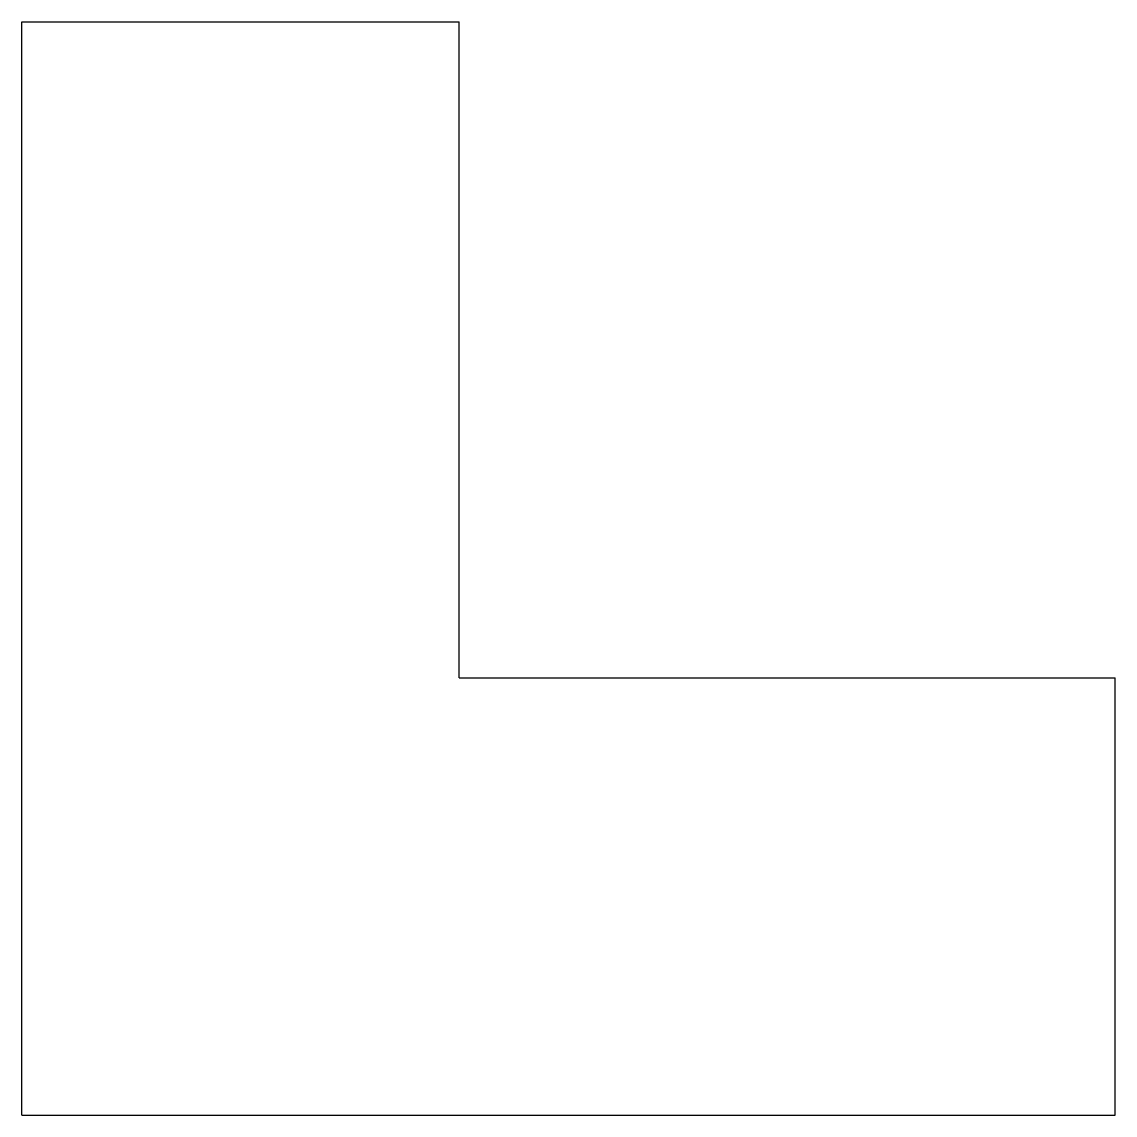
# Model space of a CAD drawing. Header units: metres. Extents: x -0.2 to 0.3, y -0.2 to 0.3.
import ezdxf

# ---------------------------------------------------------------- set-up
doc = ezdxf.new("R2010")
doc.units = ezdxf.units.M
doc.header["$LTSCALE"] = 0.2

msp = doc.modelspace()

# ---------------------------------------------------------------- linework, layer by layer
at = {"lineweight": 25}
for p, q in [((-0.2, 0.3), (0, 0.3)), ((-0.2, -0.2), (-0.2, 0.3)), ((0.3, -0.2), (0.3, 0)), ((-0.2, -0.2), (0.3, -0.2))]:
    msp.add_line(p, q, dxfattribs=at)
for q in [(0, 0.3), (0.3, 0)]:
    msp.add_line((0, 0), q)

doc.saveas('drawing.dxf')
